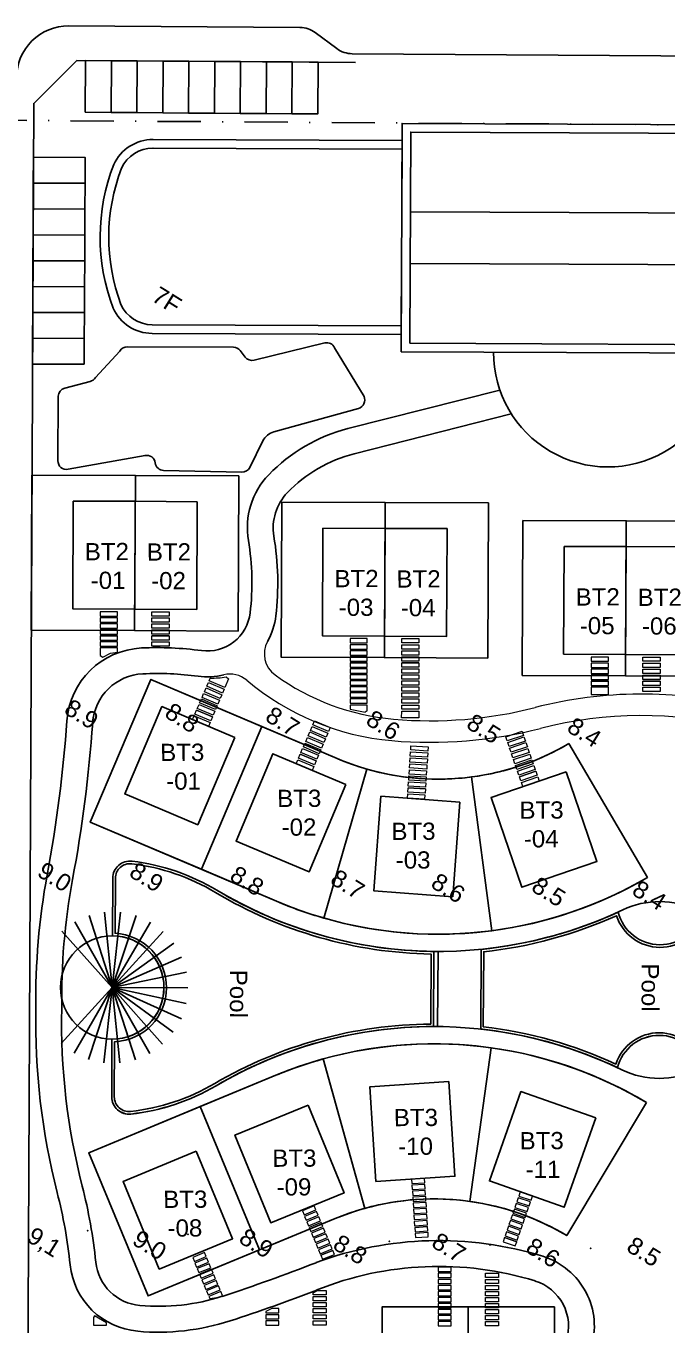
# Model space of a CAD drawing. Header units: metres. Extents: x -86 to 326, y -33 to 278.
# Drawn here: x 51.1 to 125.5, y 89 to 239.9 of the extents above; entities that cross this region are included whole.
import ezdxf

# ---------------------------------------------------------------- set-up
doc = ezdxf.new("R2010")
doc.units = ezdxf.units.M
doc.header["$MEASUREMENT"] = 0
doc.linetypes.add('DASHDOT', pattern=[1, 0.5, -0.25, 0, -0.25])
for name, color, linetype in [('22222222', 7, 'Continuous'), ('caodo', 4, 'Continuous'), ('EWD-LongDuong', 4, 'Continuous'), ('EWD-ViaHe', 2, 'Continuous'), ('TENBANDO', 7, 'Continuous')]:
    doc.layers.add(name, color=color, linetype=linetype)
doc.layers.add('Duongdao', color=251, linetype='Continuous', lineweight=13)
doc.layers.add('text ghi chu', color=7, linetype='Continuous', lineweight=13)
doc.styles.get("Standard").update_dxf_attribs({"font": 'arial.ttf'})

# ---------------------------------------------------------------- blocks, each defined once
blk = doc.blocks.new('A$C19598d84')
at = {"layer": 'TENBANDO'}
for p in [(146.35, -78.92, 4.53), (135.83, -84.01, 5.19), (125.31, -89.09, 5.85), (114.8, -94.17, 6.51), (104.28, -99.26, 7.18), (93.76, -104.34, 7.84)]:
    blk.add_point(p, dxfattribs=at)
at = {"color": 0}
for s, p in [('8.4', (115.76, -27.12)), ('8.5', (105.24, -32.2)), ('8.6', (94.72, -37.27)), ('8.4', (131.26, -40.33)), ('8.7', (84.2, -42.35)), ('8.5', (120.74, -45.41)), ('8.8', (73.68, -47.42)), ('8.6', (110.22, -50.48)), ('8.9', (63.16, -52.49)), ('8.7', (99.7, -55.55)), ('8.8', (89.18, -60.63)), ('8.9', (78.66, -65.7)), ('9.0', (69.21, -70.65)), ('8.5', (150, -77.21, 8.5)), ('8.6', (139.71, -82.77)), ('8.7', (129.76, -87.35)), ('8.8', (119.74, -92.89)), ('8.9', (109.75, -97.34, 8.5)), ('9.0', (98.91, -103.3)), ('9,1', (87.92, -108.7))]:
    blk.add_text(s, height=2, rotation=355.9159, dxfattribs=at).set_placement(p)
blk = doc.blocks.new('SADF SDFSD F')
at = {"layer": 'caodo', "color": 1, "linetype": 'DASHDOT', "ltscale": 10}
blk.add_lwpolyline([(216.78, 227.84), (224.35, 19.24), (25.05, 19.24), (26, 229.11), (216.78, 227.84)], dxfattribs=at)
at = {"layer": 'EWD-LongDuong'}
blk.add_lwpolyline([(148.7, 236.29), (88.97, 236.69, -0.159031), (87.2, 237.28), (84.69, 239.14, 0.159031), (82.92, 239.73), (56.07, 239.91, 0.414826), (50.03, 233.94), (49.18, 49.27, 0.41555), (55.18, 43.24), (190.24, 43.24, 0.424884), (196.24, 49.46), (191.62, 176.58, -0.426231), (205.68, 191.09), (229.38, 190.98, 0.426231), (235.4, 197.2), (234.17, 231.07, 0.40169), (226.23, 238.78), (154.79, 239.25, 0.159031), (153.01, 238.69), (150.47, 236.86, -0.159031)], format="xyb", close=True, dxfattribs=at)
at = {"layer": 'EWD-ViaHe', "color": 252}
blk.add_lwpolyline([(89.35, 235.69), (57.03, 235.9), (52.01, 230.93), (51.18, 49.26, 0.41555), (55.18, 45.24), (190.24, 45.24, 0.424884), (194.24, 49.39), (189.62, 176.51, -0.426231), (205.68, 193.09), (223.05, 193.01), (227.87, 197.98), (226.72, 229.6), (221.93, 234.8), (148.3, 235.29)], format="xyb", dxfattribs=at)
at = {"layer": 'caodo', "rotation": 332.1830687185222}
blk.add_blockref('A$C19598d84', (24.03, 236.12), dxfattribs=at)

msp = doc.modelspace()

# ---------------------------------------------------------------- linework, layer by layer
at = {"color": 252}
for p, q in [((94.77, 226.6), (65.86, 226.73)), ((94.67, 204.1), (94.77, 226.6)), ((94.77, 225.6), (65.86, 225.73)), ((94.67, 205.1), (94.77, 225.6)), ((65.76, 205.23), (94.67, 205.1)), ((65.76, 204.23), (94.67, 204.1)), ((106.12, 197.66), (88.48, 193.18)), ((89.22, 190.27), (107.45, 194.9)), ((61.19, 140.99), (61.16, 134.31)), ((61.13, 128.31), (56.77, 135.94)), ((61.13, 128.31), (58.45, 136.68)), ((61.13, 128.31), (60.25, 137.06)), ((61.13, 128.31), (62.09, 137.05)), ((61.13, 128.31), (63.89, 136.66)), ((61.13, 128.31), (65.56, 135.9)), ((61.13, 128.31), (55.28, 134.87)), ((61.13, 128.31), (67.04, 134.82)), ((61.13, 128.31), (68.27, 133.44)), ((61.13, 128.31), (69.18, 131.85)), ((98.4, 123.78), (98.44, 132.5)), ((98.9, 123.77), (98.94, 132.5)), ((103.9, 123.48), (103.94, 132.74)), ((61.13, 128.31), (69.74, 130.1)), ((61.13, 128.31), (55.22, 121.8)), ((61.13, 128.31), (56.7, 120.71)), ((61.13, 128.31), (58.37, 119.96)), ((61.13, 128.31), (60.17, 119.57)), ((61.13, 128.31), (62.01, 119.56)), ((61.13, 128.31), (63.81, 119.93)), ((61.13, 128.31), (65.49, 120.67)), ((61.13, 128.31), (66.98, 121.75)), ((61.13, 128.31), (68.22, 123.11)), ((61.13, 128.31), (69.15, 124.69)), ((61.13, 128.31), (69.72, 126.44)), ((61.13, 128.31), (69.92, 128.27)), ((61.1, 122.31), (61.07, 115.62))]:
    msp.add_line(p, q, dxfattribs=at)
msp.add_lwpolyline([(94.66, 202.1), (94.78, 228.6), (142.78, 228.38), (142.66, 201.88), (94.66, 202.1)], dxfattribs=at)
for points in [[(95.66, 203.09), (95.78, 227.59), (141.77, 227.38), (141.66, 202.88)], [(95.73, 218.34), (95.71, 212.34), (141.71, 212.13), (141.73, 218.13)], [(56.6, 184.77), (56.54, 172.27), (63.74, 172.24), (63.8, 184.74)], [(71, 184.7), (70.94, 172.2), (63.74, 172.24), (63.8, 184.74)], [(85.59, 181.64), (85.53, 169.14), (92.73, 169.1), (92.79, 181.6)], [(99.99, 181.57), (99.93, 169.07), (92.73, 169.1), (92.79, 181.6)], [(113.58, 179.51), (113.52, 167.01), (120.72, 166.98), (120.78, 179.48)], [(127.98, 179.44), (127.92, 166.94), (120.72, 166.98), (120.78, 179.48)], [(75.35, 157.32), (66.89, 160.92), (62.59, 150.79), (71.05, 147.2)], [(88.26, 151.89), (79.77, 155.45), (75.51, 145.3), (84, 141.74)], [(113.82, 153.33), (105.11, 150.35), (108.68, 139.95), (117.38, 142.93)], [(101.49, 149.82), (92.31, 150.51), (91.48, 139.54), (100.66, 138.85)], [(100.19, 117.39), (91.01, 116.78), (91.73, 105.8), (100.91, 106.41)], [(117.25, 113.17), (108.57, 116.23), (104.91, 105.86), (113.59, 102.8)], [(83.87, 114.66), (75.36, 111.18), (79.52, 101), (88.04, 104.48)], [(70.88, 109.33), (62.38, 105.81), (66.59, 95.64), (75.09, 99.16)]]:
    msp.add_lwpolyline(points, close=True, dxfattribs=at)
msp.add_lwpolyline([(66.12, 189.21, 0.371263), (67.09, 188.33), (76.17, 188.12, 0.29138), (77.09, 188.68), (78.62, 191.76, -0.213479), (79.88, 192.8), (89.71, 195.53, 0.458638), (90.36, 196.9), (86.94, 202.56, 0.362508), (85.79, 203.12), (77.59, 201.12, -0.298971), (76.56, 201.49), (75.99, 202.23, 0.233603), (75.2, 202.63), (62.89, 202.68, 0.2717), (62.01, 202.17), (59.17, 199.12, -0.204444), (58.55, 198.64), (55.61, 197.89, 0.341484), (54.86, 196.93), (54.82, 189.45, 0.468669), (56, 188.46), (64.95, 190.06, -0.429451), (66.12, 189.21)], format="xyb", dxfattribs=at)
for points in [[(98.4, 123.78), (98.44, 132.5, -0.133008), (73.28, 139.6, 0.105296), (63.43, 142.97, 0.448398), (61.19, 140.99), (61.16, 134.31, -1), (61.1, 122.31), (61.07, 115.62, 0.448398), (63.29, 113.63, 0.105296), (73.18, 116.91, -0.133008)], [(98.1, 124.07), (98.14, 132.2, -0.1315), (73.13, 139.34, 0.105296), (63.39, 142.67, 0.448398), (61.49, 140.99), (61.46, 134.6, -0.953463), (61.4, 122.01), (61.37, 115.62, 0.448398), (63.26, 113.92, 0.105296), (73.03, 117.17, -0.1315)], [(145.28, 123.28), (145.32, 132.57, -0.082514), (129.54, 137.02, -0.777918), (119.85, 137.07, -0.08302), (103.94, 132.74), (103.9, 123.48, -0.08302), (119.77, 119.01, -0.777918), (129.46, 118.97, -0.082514)], [(144.98, 123.55), (145.02, 132.3, -0.079416), (129.73, 136.6, -0.724956), (119.66, 136.65, -0.079919), (104.24, 132.47), (104.2, 123.75, -0.079919), (119.58, 119.43, -0.724956), (129.65, 119.39, -0.079416)]]:
    msp.add_lwpolyline(points, format="xyb", close=True, dxfattribs=at)
msp.add_circle((61.13, 128.31), 6, dxfattribs=at)
for centre, radius, start, end in [((65.84, 221.73), 5, 89.7387, 155.1144), ((65.84, 221.73), 4, 89.7387, 155.1144), ((82.95, 215.4), 23.23, 158.7188, 200.7586), ((82.98, 215.4), 22.26, 158.9097, 200.5677), ((65.78, 209.23), 5, 204.363, 269.7387), ((65.78, 209.23), 4, 204.363, 269.7387), ((118.66, 201.99), 13.26, 179.7387, 359.7387), ((93.25, 174.41), 19.36, 104.2452, 136.1618), ((93.25, 174.41), 16.36, 104.2452, 136.1618), ((85.7, 181.66), 8.89, 136.1618, 189.4965), ((85.7, 181.66), 5.89, 136.1618, 189.4965), ((47.48, 175.27), 29.86, 353.2962, 9.4965), ((47.48, 175.27), 32.86, 353.2962, 9.4965), ((72.17, 172.37), 5, 262.2645, 353.2962), ((72.17, 172.37), 8, 330.8857, 353.2962), ((64.97, 158.6), 9.13, 92.7318, 175.8952), ((66.35, 129.59), 38.17, 82.2645, 92.7318), ((64.97, 158.6), 6.13, 92.7318, 175.8952), ((66.35, 129.59), 35.17, 82.2645, 92.7318), ((72.17, 172.37), 8, 262.2645, 283.8673), ((-104.61, 170.77), 160.89, 349.4758, 355.8952), ((-104.61, 170.77), 163.89, 349.4758, 355.8952), ((63.19, 140.98), 2, 83.1332, 179.7387), ((60.44, 118.15), 25, 59.0897, 83.1332), ((130.47, 127.1), 78.21, 169.4758, 180.8945), ((130.47, 127.1), 75.21, 169.4758, 180.9357), ((98.97, 182.5), 50, 239.0897, 295.3544), ((124.66, 128.28), 10, 64.123, 115.3544), ((124.7, 138.28), 5, 193.9787, 345.4987), ((131.62, 124.26), 79.37, 178.8314, 194.4011), ((131.62, 124.26), 76.37, 178.7908, 194.4011), ((98.47, 73.78), 50, 64.123, 120.3877), ((124.61, 117.76), 5, 13.9787, 165.4987), ((124.66, 127.76), 10, 244.123, 295.3544), ((60.53, 138.47), 25, 276.3442, 300.3877), ((63.07, 115.61), 2, 179.7387, 276.3442), ((-1.08, 90.18), 57.63, 5.918, 14.4011), ((-1.08, 90.18), 60.63, 5.918, 14.4011), ((99.02, 57.96), 40.98, 72.8605, 110.3279), ((108.59, 88.99), 8.5, 342.4112, 72.8605), ((64.83, 97.02), 8.63, 185.918, 265.0282), ((64.83, 97.02), 5.63, 185.918, 265.0282), ((2.31, 308.9), 227.97, 288.3037, 291.2105), ((99.02, 57.96), 37.98, 72.8605, 111.8582), ((108.59, 88.99), 5.5, 342.4112, 72.8605), ((66.46, 115.75), 24.44, 265.0282, 287.718), ((2.31, 308.9), 230.97, 288.2999, 290.9474), ((66.46, 115.75), 27.44, 265.0282, 287.7508)]:
    msp.add_arc(centre, radius, start, end, dxfattribs=at)
at = {"layer": '22222222', "color": 252}
for points in [[(57.99, 229.89), (60.99, 229.87), (61.03, 235.87), (58.03, 235.89)], [(60.99, 229.87), (63.99, 229.85), (64.03, 235.85), (61.03, 235.87)], [(63.99, 229.85), (66.99, 229.83), (67.03, 235.83), (64.03, 235.85)], [(66.99, 229.83), (69.99, 229.81), (70.03, 235.81), (67.03, 235.83)], [(69.99, 229.81), (72.99, 229.79), (73.03, 235.79), (70.03, 235.81)], [(72.99, 229.79), (75.99, 229.77), (76.03, 235.77), (73.03, 235.79)], [(75.99, 229.77), (78.99, 229.75), (79.03, 235.75), (76.03, 235.77)], [(78.99, 229.75), (81.99, 229.73), (82.03, 235.73), (79.03, 235.75)], [(81.99, 229.73), (84.99, 229.71), (85.03, 235.71), (82.03, 235.73)], [(57.97, 221.65), (57.98, 224.65), (51.98, 224.67), (51.97, 221.67)], [(57.96, 218.65), (57.97, 221.65), (51.97, 221.67), (51.96, 218.67)], [(57.94, 215.65), (57.96, 218.65), (51.96, 218.67), (51.94, 215.67)], [(57.93, 212.65), (57.94, 215.65), (51.94, 215.67), (51.93, 212.67)], [(57.91, 209.65), (57.93, 212.65), (51.93, 212.67), (51.91, 209.67)], [(57.9, 206.65), (57.91, 209.65), (51.91, 209.67), (51.9, 206.67)], [(57.89, 203.65), (57.9, 206.65), (51.9, 206.67), (51.89, 203.67)], [(57.87, 200.65), (57.89, 203.65), (51.89, 203.67), (51.87, 200.67)], [(51.81, 187.79), (51.73, 169.79), (63.73, 169.74), (63.81, 187.74)], [(63.81, 187.74), (63.73, 169.74), (75.73, 169.68), (75.81, 187.68)], [(80.8, 184.66), (80.72, 166.66), (92.72, 166.6), (92.8, 184.6)], [(92.8, 184.6), (92.72, 166.6), (104.72, 166.55), (104.8, 184.55)], [(108.79, 182.53), (108.71, 164.53), (120.71, 164.48), (120.79, 182.48)], [(120.79, 182.48), (120.71, 164.48), (132.71, 164.42), (132.79, 182.42)], [(78.5, 158.59), (65.62, 164.07), (58.58, 147.5), (71.47, 142.03)], [(71.34, 114.5), (58.4, 109.14), (65.29, 92.51), (78.22, 97.86)], [(92.45, 71.74), (92.45, 91.24), (102.45, 91.24), (102.45, 71.74)], [(102.45, 71.74), (102.45, 91.24), (112.45, 91.24), (112.45, 71.74)]]:
    msp.add_lwpolyline(points, close=True, dxfattribs=at)
for points in [[(90.66, 153.67, -0.030312), (87.24, 154.88), (78.5, 158.59), (71.47, 142.03), (80.2, 138.32, 0.030312), (85.68, 136.37)], [(114.14, 156.62, -0.100514), (102.84, 152.75), (105.17, 134.9, 0.100514), (123.25, 141.09)], [(102.84, 152.75, -0.102879), (90.66, 153.67), (85.68, 136.37, 0.102879), (105.17, 134.9)], [(105.11, 121.31, 0.102879), (85.61, 120.02), (90.43, 102.68, -0.102879), (102.62, 103.49)], [(123.13, 114.96, 0.100514), (105.11, 121.31), (102.62, 103.49, -0.100514), (113.88, 99.52)], [(85.61, 120.02, 0.030312), (80.11, 118.13), (71.34, 114.5), (78.22, 97.86), (86.99, 101.49, -0.030312), (90.43, 102.68)]]:
    msp.add_lwpolyline(points, format="xyb", close=True, dxfattribs=at)
at = {"layer": 'Duongdao'}
for p, q in [((59.74, 169.13), (61.74, 169.13)), ((67.74, 169.13), (65.74, 169.13)), ((88.73, 166), (90.73, 166)), ((96.73, 166), (94.73, 166)), ((116.72, 163.87), (118.72, 163.87)), ((124.72, 163.87), (122.72, 163.87)), ((72.76, 159.73), (70.92, 160.51)), ((90.73, 161.1), (88.73, 161.1)), ((88.73, 161.1), (88.73, 160.6)), ((88.73, 160.6), (90.49, 160.25)), ((90.73, 160.44), (90.49, 160.25)), ((90.73, 160.44), (90.73, 161.1)), ((84.8, 154.62), (82.96, 155.4)), ((110.28, 153.42), (108.39, 152.77)), ((97.47, 151.36), (95.48, 151.49)), ((96.24, 100.47), (97.73, 100.57)), ((106.66, 99.29), (108.08, 98.8)), ((85.34, 97.23), (86.72, 97.8))]:
    msp.add_line(p, q, dxfattribs=at)
for points in [[(61.74, 171.43), (61.74, 171.93), (59.74, 171.93), (59.74, 171.43)], [(61.74, 170.73), (61.74, 171.23), (59.74, 171.23), (59.74, 170.73)], [(61.74, 170.03), (61.74, 170.53), (59.74, 170.53), (59.74, 170.03)], [(65.74, 171.43), (65.74, 171.93), (67.74, 171.93), (67.74, 171.43)], [(65.74, 170.73), (65.74, 171.23), (67.74, 171.23), (67.74, 170.73)], [(65.74, 170.03), (65.74, 170.53), (67.74, 170.53), (67.74, 170.03)], [(61.74, 169.33), (61.74, 169.83), (59.74, 169.83), (59.74, 169.33)], [(61.74, 168.63), (61.74, 169.13), (59.74, 169.13), (59.74, 168.63)], [(65.74, 169.33), (65.74, 169.83), (67.74, 169.83), (67.74, 169.33)], [(65.74, 168.63), (65.74, 169.13), (67.74, 169.13), (67.74, 168.63)], [(61.74, 167.93), (61.74, 168.43), (59.74, 168.43), (59.74, 167.93)], [(61.74, 167.23), (61.74, 167.73), (59.74, 167.73), (59.74, 166.84), (60.03, 166.66), (60.91, 167.11)], [(65.74, 167.93), (65.74, 168.43), (67.74, 168.43), (67.74, 167.93)], [(90.73, 168.3), (90.73, 168.8), (88.73, 168.8), (88.73, 168.3)], [(90.73, 167.6), (90.73, 168.1), (88.73, 168.1), (88.73, 167.6)], [(94.73, 168.3), (94.73, 168.8), (96.73, 168.8), (96.73, 168.3)], [(94.73, 167.6), (94.73, 168.1), (96.73, 168.1), (96.73, 167.6)], [(90.73, 166.9), (90.73, 167.4), (88.73, 167.4), (88.73, 166.9)], [(90.73, 166.2), (90.73, 166.7), (88.73, 166.7), (88.73, 166.2)], [(90.73, 165.5), (90.73, 166), (88.73, 166), (88.73, 165.5)], [(94.73, 166.9), (94.73, 167.4), (96.73, 167.4), (96.73, 166.9)], [(94.73, 166.2), (94.73, 166.7), (96.73, 166.7), (96.73, 166.2)], [(94.73, 165.5), (94.73, 166), (96.73, 166), (96.73, 165.5)], [(118.72, 166.17), (118.72, 166.67), (116.72, 166.67), (116.72, 166.17)], [(118.72, 165.47), (118.72, 165.97), (116.72, 165.97), (116.72, 165.47)], [(122.72, 166.17), (122.72, 166.67), (124.72, 166.67), (124.72, 166.17)], [(122.72, 165.47), (122.72, 165.97), (124.72, 165.97), (124.72, 165.47)], [(90.73, 164.8), (90.73, 165.3), (88.73, 165.3), (88.73, 164.8)], [(90.73, 164.1), (90.73, 164.6), (88.73, 164.6), (88.73, 164.1)], [(94.73, 164.8), (94.73, 165.3), (96.73, 165.3), (96.73, 164.8)], [(94.73, 164.1), (94.73, 164.6), (96.73, 164.6), (96.73, 164.1)], [(118.72, 164.77), (118.72, 165.27), (116.72, 165.27), (116.72, 164.77)], [(118.72, 164.07), (118.72, 164.57), (116.72, 164.57), (116.72, 164.07)], [(122.72, 164.77), (122.72, 165.27), (124.72, 165.27), (124.72, 164.77)], [(122.72, 164.07), (122.72, 164.57), (124.72, 164.57), (124.72, 164.07)], [(71.82, 162.63), (72.02, 163.09), (73.86, 162.3), (73.66, 161.84)], [(72.1, 163.27), (72.29, 163.73), (74.13, 162.95), (73.94, 162.49)], [(90.73, 163.4), (90.73, 163.9), (88.73, 163.9), (88.73, 163.4)], [(90.73, 162.7), (90.73, 163.2), (88.73, 163.2), (88.73, 162.7)], [(94.73, 163.4), (94.73, 163.9), (96.73, 163.9), (96.73, 163.4)], [(94.73, 162.7), (94.73, 163.2), (96.73, 163.2), (96.73, 162.7)], [(118.72, 163.37), (118.72, 163.87), (116.72, 163.87), (116.72, 163.37)], [(118.72, 162.32), (118.72, 163.17), (116.72, 163.17), (116.72, 162.32)], [(122.72, 163.37), (122.72, 163.87), (124.72, 163.87), (124.72, 163.37)], [(122.72, 162.67), (122.72, 163.17), (124.72, 163.17), (124.72, 162.67)], [(71.27, 161.34), (71.47, 161.8), (73.31, 161.02), (73.12, 160.56)], [(71.55, 161.98), (71.74, 162.44), (73.58, 161.66), (73.39, 161.2)], [(90.73, 162), (90.73, 162.5), (88.73, 162.5), (88.73, 162)], [(90.73, 161.3), (90.73, 161.8), (88.73, 161.8), (88.73, 161.3)], [(94.73, 162), (94.73, 162.5), (96.73, 162.5), (96.73, 162)], [(94.73, 161.3), (94.73, 161.8), (96.73, 161.8), (96.73, 161.3)], [(70.73, 160.05), (70.92, 160.51), (72.76, 159.73), (72.57, 159.27)], [(71, 160.69), (71.2, 161.15), (73.04, 160.37), (72.84, 159.91)], [(94.72, 159.61), (94.73, 160.4), (96.73, 160.4), (96.72, 159.61)], [(94.73, 160.6), (94.73, 161.1), (96.73, 161.1), (96.73, 160.6)], [(70.45, 159.4), (70.65, 159.86), (72.49, 159.08), (72.29, 158.62)], [(84.13, 158.16), (84.32, 158.62), (86.17, 157.84), (85.97, 157.38)], [(84.4, 158.8), (84.6, 159.26), (86.44, 158.48), (86.24, 158.02)], [(83.58, 156.87), (83.78, 157.33), (85.62, 156.55), (85.42, 156.09)], [(83.86, 157.51), (84.05, 157.97), (85.89, 157.19), (85.7, 156.73)], [(106.96, 156.93), (106.8, 157.41), (108.69, 158.05), (108.85, 157.58)], [(107.19, 156.27), (107.03, 156.74), (108.92, 157.39), (109.08, 156.92)], [(83.03, 155.58), (83.23, 156.04), (85.07, 155.26), (84.88, 154.8)], [(83.31, 156.23), (83.5, 156.69), (85.34, 155.9), (85.15, 155.44)], [(95.72, 155.18), (95.76, 155.68), (97.75, 155.55), (97.72, 155.05)], [(95.77, 155.88), (95.8, 156.38), (97.8, 156.25), (97.77, 155.75)], [(107.42, 155.61), (107.25, 156.08), (109.15, 156.73), (109.31, 156.26)], [(107.64, 154.95), (107.48, 155.42), (109.37, 156.07), (109.54, 155.6)], [(82.49, 154.29), (82.68, 154.75), (84.52, 153.97), (84.33, 153.51)], [(82.76, 154.94), (82.96, 155.4), (84.8, 154.62), (84.6, 154.16)], [(95.63, 153.79), (95.66, 154.28), (97.66, 154.15), (97.63, 153.65)], [(95.68, 154.48), (95.71, 154.98), (97.71, 154.85), (97.67, 154.35)], [(107.87, 154.28), (107.71, 154.76), (109.6, 155.41), (109.76, 154.93)], [(108.1, 153.62), (107.94, 154.09), (109.83, 154.74), (109.99, 154.27)], [(108.33, 152.96), (108.16, 153.43), (110.06, 154.08), (110.22, 153.61)], [(95.54, 152.39), (95.57, 152.89), (97.57, 152.75), (97.53, 152.25)], [(95.58, 153.09), (95.62, 153.59), (97.61, 153.45), (97.58, 152.95)], [(108.55, 152.3), (108.39, 152.77), (110.28, 153.42), (110.44, 152.95)], [(108.78, 151.64), (108.62, 152.11), (110.51, 152.76), (110.67, 152.28)], [(95.44, 150.99), (95.48, 151.49), (97.47, 151.36), (97.44, 150.86)], [(95.49, 151.69), (95.52, 152.19), (97.52, 152.06), (97.49, 151.56)], [(95.4, 150.29), (95.43, 150.79), (97.43, 150.66), (97.39, 150.16)], [(97.41, 105.66), (97.37, 106.16), (95.88, 106.06), (95.91, 105.56)], [(97.45, 104.96), (97.42, 105.46), (95.92, 105.36), (95.95, 104.86)], [(97.5, 104.26), (97.46, 104.76), (95.97, 104.66), (96, 104.17)], [(109.74, 103.62), (109.9, 104.09), (108.48, 104.58), (108.32, 104.11)], [(84.77, 102.51), (84.58, 102.98), (83.2, 102.4), (83.39, 101.94)], [(97.54, 103.56), (97.51, 104.06), (96.01, 103.97), (96.04, 103.47)], [(97.59, 102.86), (97.55, 103.36), (96.06, 103.27), (96.09, 102.77)], [(97.63, 102.17), (97.6, 102.66), (96.1, 102.57), (96.13, 102.07)], [(109.28, 102.3), (109.44, 102.77), (108.03, 103.26), (107.86, 102.79)], [(109.51, 102.96), (109.67, 103.43), (108.25, 103.92), (108.09, 103.45)], [(85.04, 101.87), (84.85, 102.33), (83.46, 101.75), (83.65, 101.29)], [(85.31, 101.22), (85.12, 101.68), (83.73, 101.11), (83.92, 100.65)], [(97.68, 101.47), (97.64, 101.97), (96.15, 101.87), (96.18, 101.37)], [(97.72, 100.77), (97.69, 101.27), (96.19, 101.17), (96.22, 100.67)], [(108.6, 100.31), (108.76, 100.78), (107.34, 101.27), (107.18, 100.8)], [(108.83, 100.97), (108.99, 101.45), (107.57, 101.93), (107.41, 101.46)], [(109.05, 101.63), (109.22, 102.11), (107.8, 102.6), (107.64, 102.12)], [(85.58, 100.57), (85.38, 101.04), (84, 100.46), (84.19, 100)], [(85.84, 99.93), (85.65, 100.39), (84.27, 99.81), (84.46, 99.35)], [(86.11, 99.28), (85.92, 99.74), (84.53, 99.17), (84.73, 98.71)], [(97.77, 100.07), (97.73, 100.57), (96.24, 100.47), (96.27, 99.97)], [(97.81, 99.37), (97.78, 99.87), (96.28, 99.77), (96.31, 99.28)], [(108.14, 98.99), (108.3, 99.46), (106.89, 99.95), (106.72, 99.48)], [(108.37, 99.65), (108.53, 100.12), (107.11, 100.61), (106.95, 100.14)], [(86.38, 98.63), (86.19, 99.09), (84.8, 98.52), (84.99, 98.06)], [(86.65, 97.99), (86.46, 98.45), (85.07, 97.87), (85.26, 97.41)], [(107.91, 98.33), (108.08, 98.8), (106.66, 99.29), (106.49, 98.81)], [(72.04, 97.09), (71.85, 97.55), (70.47, 96.98), (70.66, 96.51)], [(72.31, 96.44), (72.12, 96.9), (70.73, 96.33), (70.92, 95.87)], [(86.91, 97.34), (86.72, 97.8), (85.34, 97.23), (85.53, 96.77)], [(72.58, 95.79), (72.39, 96.26), (71, 95.68), (71.19, 95.22)], [(72.85, 95.15), (72.65, 95.61), (71.27, 95.03), (71.46, 94.57)], [(100.45, 95.34), (100.45, 95.84), (98.95, 95.84), (98.95, 95.34)], [(100.45, 94.64), (100.45, 95.14), (98.95, 95.14), (98.95, 94.64)], [(104.45, 94.64), (104.45, 95.14), (105.95, 95.14), (105.95, 94.64)], [(73.11, 94.5), (72.92, 94.96), (71.54, 94.39), (71.73, 93.93)], [(73.38, 93.85), (73.19, 94.32), (71.8, 93.74), (72, 93.28)], [(73.65, 93.21), (73.46, 93.67), (72.07, 93.09), (72.26, 92.63)], [(100.45, 93.94), (100.45, 94.44), (98.95, 94.44), (98.95, 93.94)], [(100.45, 93.24), (100.45, 93.74), (98.95, 93.74), (98.95, 93.24)], [(104.45, 93.94), (104.45, 94.44), (105.95, 94.44), (105.95, 93.94)], [(104.45, 93.24), (104.45, 93.74), (105.95, 93.74), (105.95, 93.24)], [(73.49, 92.38), (73.92, 92.56), (73.73, 93.02), (72.34, 92.45), (72.44, 92.22)], [(84.45, 91.94), (84.45, 92.44), (85.95, 92.44), (85.95, 91.94)], [(100.45, 92.54), (100.45, 93.04), (98.95, 93.04), (98.95, 92.54)], [(100.45, 91.84), (100.45, 92.34), (98.95, 92.34), (98.95, 91.84)], [(104.45, 92.54), (104.45, 93.04), (105.95, 93.04), (105.95, 92.54)], [(104.45, 91.84), (104.45, 92.34), (105.95, 92.34), (105.95, 91.84)], [(78.95, 90.7), (78.95, 90.54), (80.45, 90.54), (80.45, 91.04), (79.67, 91.04)], [(84.45, 91.24), (84.45, 91.74), (85.95, 91.74), (85.95, 91.24)], [(84.45, 90.54), (84.45, 91.04), (85.95, 91.04), (85.95, 90.54)], [(100.45, 91.14), (100.45, 91.64), (98.95, 91.64), (98.95, 91.14)], [(100.45, 90.44), (100.45, 90.94), (98.95, 90.94), (98.95, 90.44)], [(104.45, 91.14), (104.45, 91.64), (105.95, 91.64), (105.95, 91.14)], [(104.45, 90.44), (104.45, 90.94), (105.95, 90.94), (105.95, 90.44)], [(59.08, 90.22), (58.95, 90), (58.95, 89.14), (60.45, 89.14), (60.45, 89.39)], [(80.45, 89.84), (80.45, 90.34), (78.95, 90.34), (78.95, 89.84)], [(80.45, 89.14), (80.45, 89.64), (78.95, 89.64), (78.95, 89.14)], [(84.45, 89.84), (84.45, 90.34), (85.95, 90.34), (85.95, 89.84)], [(84.45, 89.14), (84.45, 89.64), (85.95, 89.64), (85.95, 89.14)], [(100.45, 89.74), (100.45, 90.24), (98.95, 90.24), (98.95, 89.74)], [(100.45, 89.04), (100.45, 89.54), (98.95, 89.54), (98.95, 89.04)], [(104.45, 89.74), (104.45, 90.24), (105.95, 90.24), (105.95, 89.74)], [(104.45, 89.04), (104.45, 89.54), (105.95, 89.54), (105.95, 89.04)]]:
    msp.add_lwpolyline(points, close=True, dxfattribs=at)
msp.add_lwpolyline([(74.37, 164.37), (74.63, 164.13), (74.21, 163.13), (72.37, 163.91), (72.5, 164.23, 0.054468)], format="xyb", close=True, dxfattribs=at)
msp.add_lwpolyline([(84.95, 93.14), (85.95, 93.14), (85.95, 92.64), (84.45, 92.64), (84.45, 92.89), (84.95, 93.14)], dxfattribs=at)
at = {"layer": 'Duongdao', "color": 252}
for centre, radius, start, end in [((81.78, 167.02), 3, 150.8857, 234.1325), ((74.8, 161.69), 3, 49.7466, 103.8673), ((96.18, 186.94), 27.58, 234.1325, 265.0119), ((96.18, 186.94), 30.08, 229.7466, 265.0119), ((122.57, 112.71), 49.66, 76.1717, 104.4004), ((98.04, 208.23), 48.96, 265.0119, 284.4004), ((122.57, 112.71), 47.16, 76.1717, 104.4004), ((98.04, 208.23), 51.46, 265.0119, 284.4004)]:
    msp.add_arc(centre, radius, start, end, dxfattribs=at)
at = {"layer": 'EWD-ViaHe', "color": 252}
for p, q in [((58.58, 147.5), (65.62, 164.07)), ((58.4, 109.14), (65.29, 92.51))]:
    msp.add_line(p, q, dxfattribs=at)
for points in [[(114.14, 156.62, -0.237308), (87.24, 154.88), (65.62, 164.07), (58.58, 147.5), (80.2, 138.32, 0.237308), (123.25, 141.09)], [(123.13, 114.96, 0.237308), (80.11, 118.13), (58.4, 109.14), (65.29, 92.51), (86.99, 101.49, -0.237308), (113.88, 99.52)]]:
    msp.add_lwpolyline(points, format="xyb", close=True, dxfattribs=at)

# ---------------------------------------------------------------- block references
at = {"layer": 'text ghi chu'}
msp.add_blockref('SADF SDFSD F', (0, 0), dxfattribs=at)

# ---------------------------------------------------------------- texts
at = {"color": 1, "true_color": 0xff0000, "char_height": 2}
for s, width, insert, attachment_point, rotation in [('7F', 4.7187, (69.39, 208.07), 3, 328.0989), ('\\pi0.67435;BT2 \\P\\pi1.34215;-01', 6.1209, (57.29, 174.53), 7, 0.2613), ('\\pi0.67435;BT2 \\P\\pi1.15934;-02', 6.1209, (64.49, 174.49), 7, 0.2613), ('\\pi0.67435;BT2 \\P\\pi1.14911;-03', 6.1209, (86.27, 171.4), 7, 0.2613), ('\\pi0.67435;BT2 \\P\\pi1.1532;-04', 6.1209, (93.47, 171.36), 7, 0.2613), ('\\pi0.67435;BT2 \\P\\pi1.1416;-05', 6.1209, (114.26, 169.27), 7, 0.2613), ('\\pi0.67435;BT2 \\P\\pi1.14979;-06', 6.1209, (121.46, 169.23), 7, 0.2613), ('\\pi0.66411;BT3 \\P\\pi1.34215;-01', 6.1209, (66.05, 151.23), 7, 0.2613), ('\\pi0.66411;BT3 \\P\\pi1.15934;-02', 6.1209, (79.63, 145.89), 7, 0.2613), ('\\pi0.66411;BT3 \\P\\pi1.1532;-04', 6.1209, (107.75, 144.53), 7, 0.2613), ('\\pi0.66411;BT3 \\P\\pi1.14911;-03', 6.1209, (92.89, 142.07), 7, 0.2613), ('Pool', 4.7187, (76.81, 130.37), 1, 269.7387), ('Pool', 4.7187, (124.59, 131.1), 1, 269.7387), ('\\pi0.66411;BT3 \\P\\pi1.15252;-10', 6.1209, (93.17, 108.85), 7, 0.2613), ('\\pi0.66411;BT3 \\P\\pi1.34215;-11', 6.1209, (107.77, 106.19), 7, 0.2613), ('\\pi0.66411;BT3 \\P\\pi1.14706;-09', 6.1209, (79.06, 104.13), 7, 0.2613), ('\\pi0.66411;BT3 \\P\\pi1.14706;-08', 6.1209, (66.4, 99.36), 7, 0.2613)]:
    msp.add_mtext_dynamic_manual_height_columns(s, width=width, gutter_width=1, heights=[0], dxfattribs=dict(at, insert=insert, attachment_point=attachment_point, rotation=rotation))

doc.saveas('drawing.dxf')
